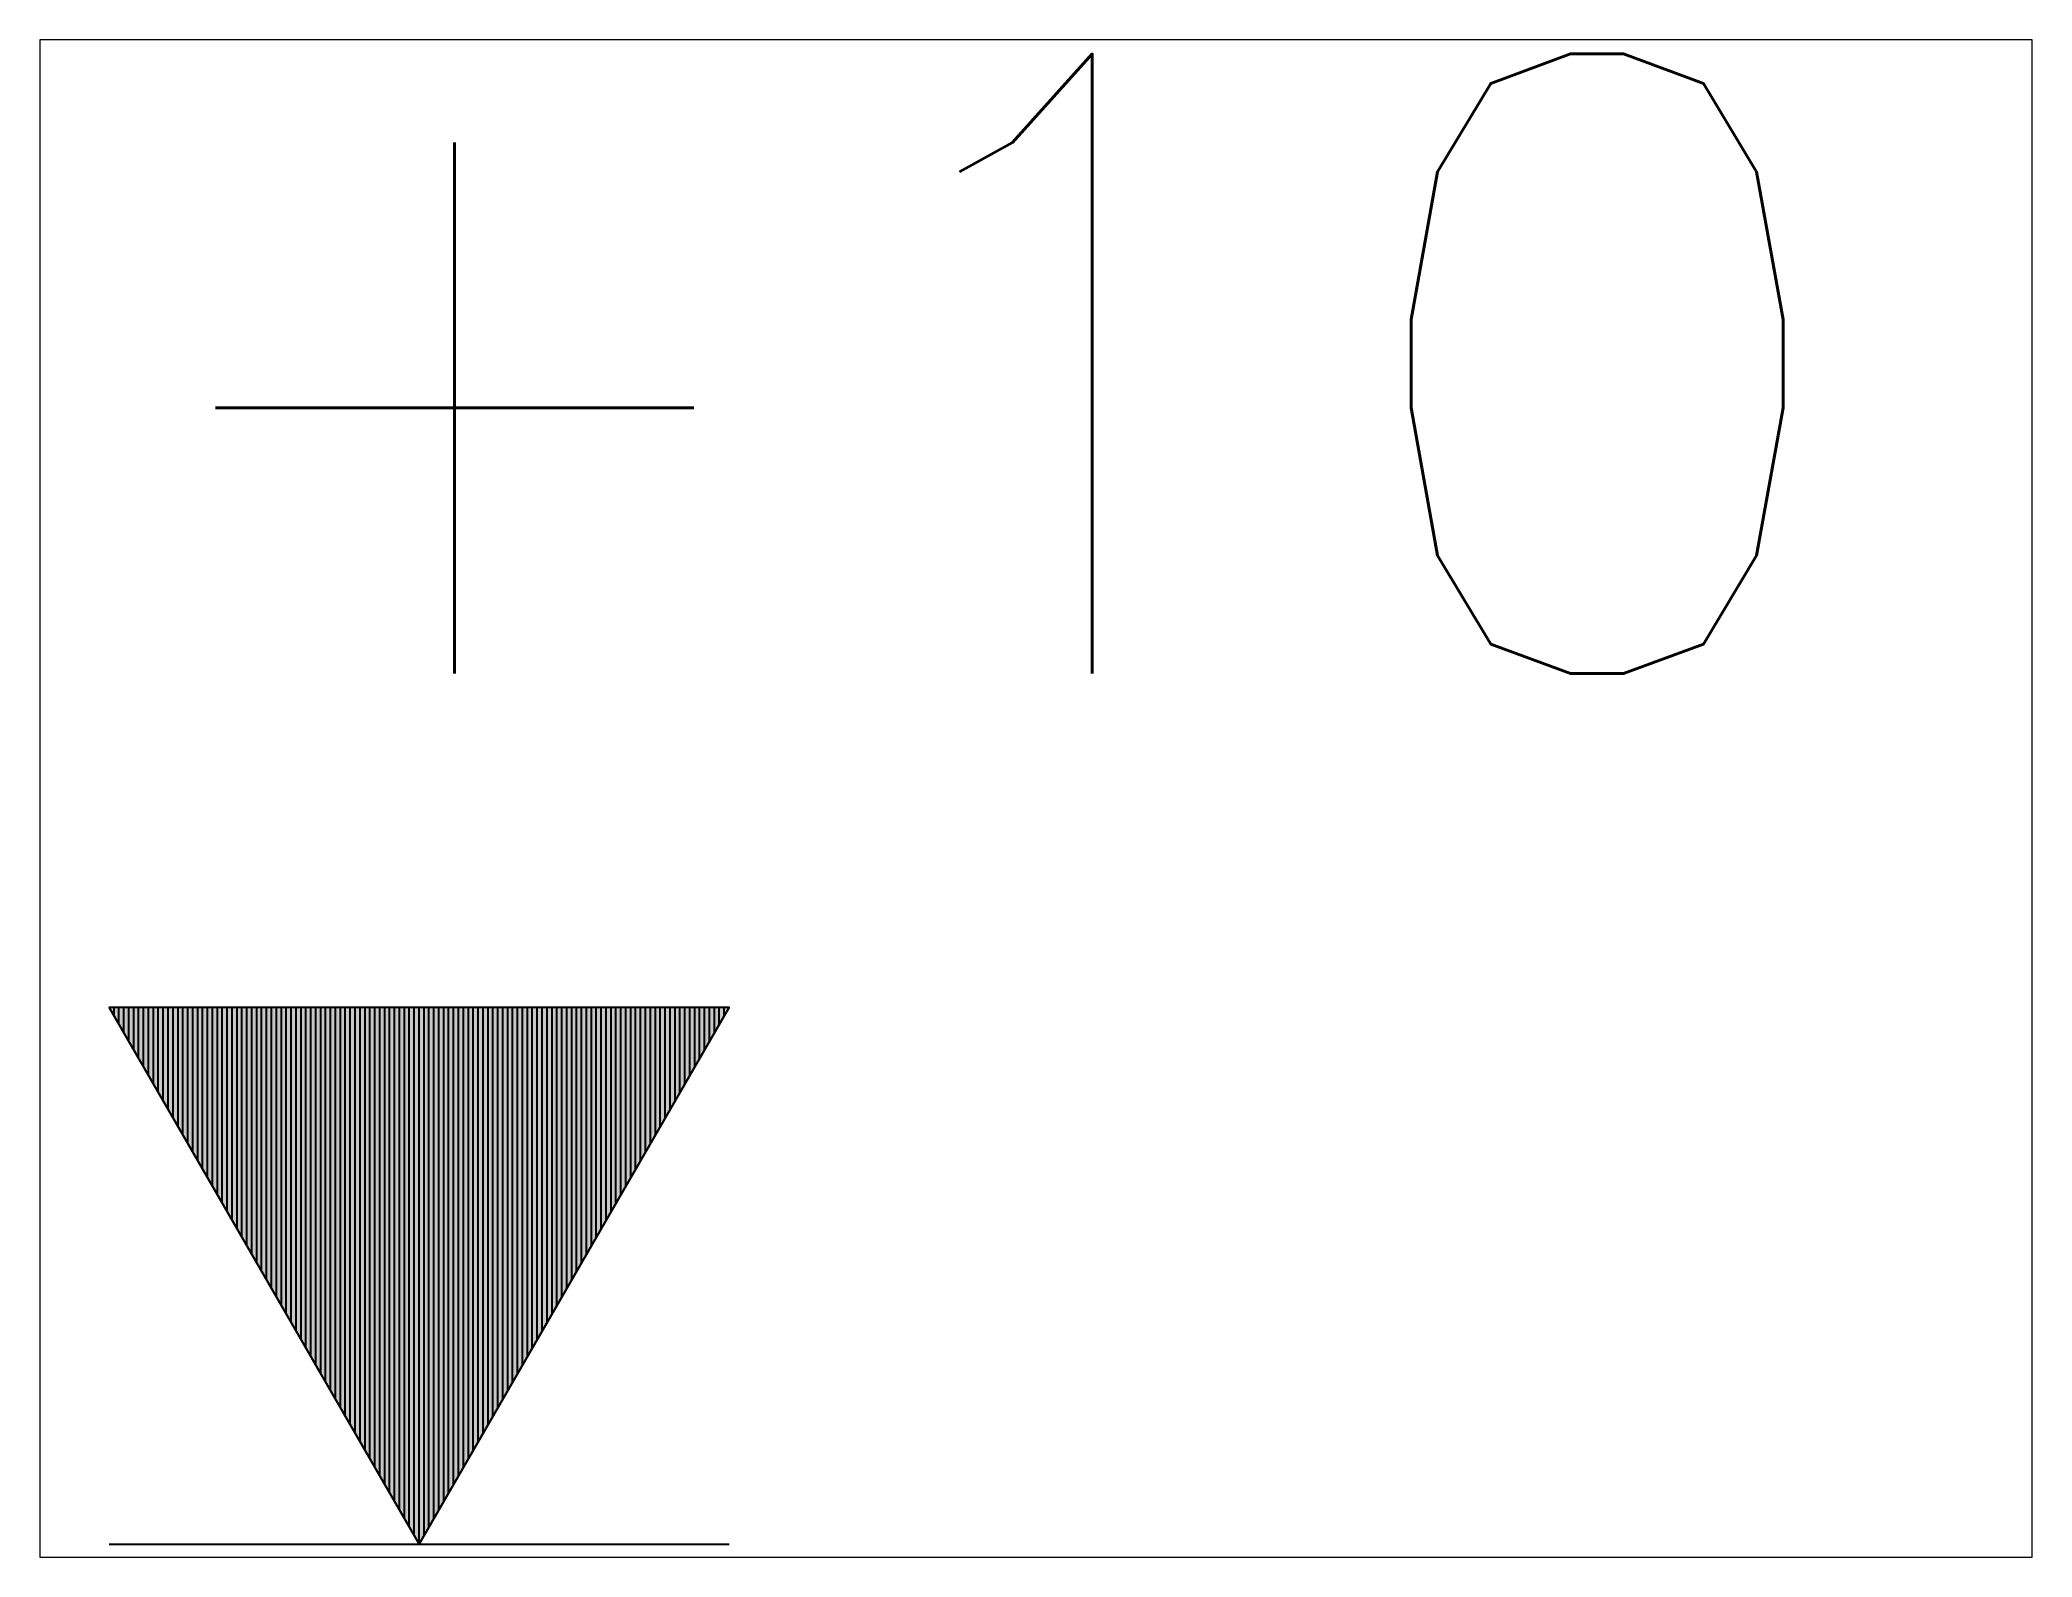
# Paper-space layout 'Layout1' of a CAD drawing. Header units: millimetres. Extents: x 1.05 to 9.45, y 0.8 to 7.2.
# The model-space entities are those that its viewports show. They can reach past a viewport. Long polylines and large blocks are cut down to what shows.
import ezdxf
from ezdxf.enums import TextEntityAlignment as Align

# ---------------------------------------------------------------- set-up
doc = ezdxf.new("R2010")
doc.units = ezdxf.units.MM
doc.header["$MEASUREMENT"] = 0
doc.styles.add('Romans', font='romans.shx')

# ---------------------------------------------------------------- blocks, each defined once
blk = doc.blocks.new('Anno_Elevation_Label_2')
at = {"linetype": 'ByBlock'}
blk.add_hatch(color=0, dxfattribs=at).paths.add_polyline_path([(0, 0), (0.5, 0.866), (-0.5, 0.866)])
at = {"color": 0, "linetype": 'ByBlock'}
blk.add_line((-0.5, 0), (0.5, 0), dxfattribs=at)
blk.add_lwpolyline([(0, 0), (0.5, 0.866), (-0.5, 0.866)], close=True, dxfattribs=at)
at = {"color": 0, "linetype": 'ByBlock', "style": 'Romans'}
blk.add_attdef('PREFIX', text='', height=1, dxfattribs=at).set_placement((-0.9709, 1.4048), align=Align.RIGHT)
for tag, p in [('ELEVATION', (-0.5, 1.4048)), ('SUFFIX', (1.2787, 0))]:
    blk.add_attdef(tag, p, '', height=1, dxfattribs=at)

msp = doc.modelspace()

# ---------------------------------------------------------------- hatches: boundary and pattern name
h = msp.add_hatch()
h.set_pattern_fill('ANSI31', color=256, scale=0.0025, angle=45, style=0)
h.set_pattern_definition([(90, (0, 0), (-0.0079375, 9e-19), [])])
h.paths.add_polyline_path([(0.5, 0.866), (-0.5, 0.866), (0, 0)])

# ---------------------------------------------------------------- linework, layer by layer
msp.add_line((-0.5, 0), (0.5, 0))

# ---------------------------------------------------------------- block references
msp.add_blockref('Anno_Elevation_Label_2', (0, 0)).add_auto_attribs({'ELEVATION': '+10'})

psp = doc.layouts.get("Layout1")

# ---------------------------------------------------------------- viewports
at = {"layer": '0'}
psp.add_viewport(center=(5.25, 4), size=(8.4, 6.4), view_center_point=(0.995, 1.2032), view_height=2.448432, dxfattribs=at)

doc.saveas('drawing.dxf')
